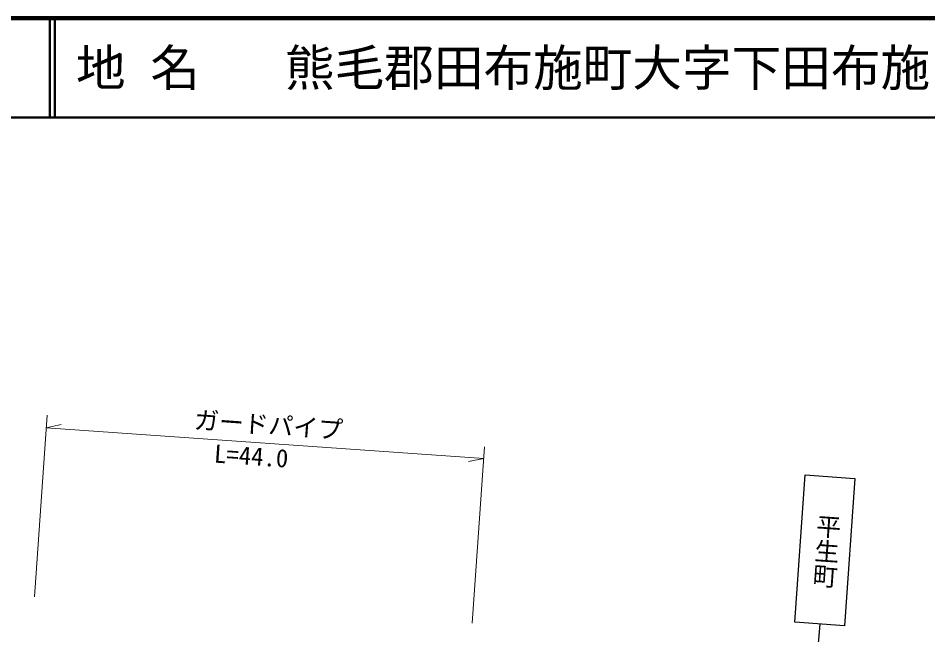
# Model space of a CAD drawing. Units: millimetres, scale not verified. Extents: x 40000 to 680000, y 20000 to 380000.
# Drawn here: x 364558 to 456204, y 317844 to 380000 of the extents above; entities that cross this region are included whole.
import ezdxf
from ezdxf.enums import TextEntityAlignment as Align

# ---------------------------------------------------------------- set-up
doc = ezdxf.new("R2010")
doc.units = ezdxf.units.MM
doc.header["$LTSCALE"] = 1000
for name, color, linetype, lineweight in [('M-STR-HTXT', 7, 'Continuous', 13), ('M-STR-STRC', 7, 'Continuous', 25), ('M-TTL', 2, 'Continuous', 140), ('M-TTL-LINE', 7, 'Continuous', 50)]:
    doc.layers.add(name, color=color, linetype=linetype, lineweight=lineweight)
doc.layers.add('M-TTL-TXT', color=7, linetype='Continuous')
doc.styles.add('@ＭＳ ゴシック', font='')
doc.styles.add('ＭＳ ゴシック', font='')
doc.styles.get('@ＭＳ ゴシック').set_extended_font_data('@MS Gothic')
doc.styles.get('ＭＳ ゴシック').set_extended_font_data('MS Gothic')

msp = doc.modelspace()

# ---------------------------------------------------------------- linework, layer by layer
at = {"layer": 'M-STR-HTXT'}
for p, q in [((366196, 321676), (367478, 340000)), ((367364, 338714), (368890, 339028)), ((367388, 338714), (411468, 335631)), ((410307, 319033), (411548, 336777)), ((411467, 335630), (409941, 335315))]:
    msp.add_line(p, q, dxfattribs=at)
at = {"layer": 'M-STR-STRC'}
for p, q in [((442821, 319105), (443860, 333956)), ((443860, 333956), (448863, 333606)), ((448863, 333606), (447824, 318755)), ((447824, 318755), (442821, 319105)), ((445323, 318930), (445066, 315836))]:
    msp.add_line(p, q, dxfattribs=at)
at = {"layer": 'M-TTL'}
msp.add_line((680000, 380000), (40000, 380000), dxfattribs=at)
at = {"layer": 'M-TTL-LINE'}
for p, q in [((367750, 380000), (367750, 370000)), ((368250, 380000), (368250, 370000)), ((40000, 370000), (680000, 370000))]:
    msp.add_line(p, q, dxfattribs=at)

# ---------------------------------------------------------------- texts
at = {"layer": 'M-STR-HTXT', "style": 'ＭＳ ゴシック'}
for s, p in [('ガードパイプ', (382195, 338074)), ('L=44.0', (384205, 334664))]:
    msp.add_text(s, height=1833, rotation=356, dxfattribs=at).set_placement(p, align=Align.BOTTOM_LEFT)
at = {"layer": 'M-STR-STRC', "style": '@ＭＳ ゴシック'}
msp.add_text('平生町', height=1833, rotation=266, dxfattribs=at).set_placement((444808, 330110), align=Align.BOTTOM_LEFT)
at = {"layer": 'M-TTL-TXT', "style": 'ＭＳ ゴシック'}
for s, p in [('地 名', (370380, 375000)), ('熊毛郡田布施町大字下田布施\u3000平生町大字堅ヶ浜', (391437, 375000))]:
    msp.add_text(s, height=3666, dxfattribs=at).set_placement(p, align=Align.MIDDLE_LEFT)

doc.saveas('drawing.dxf')
